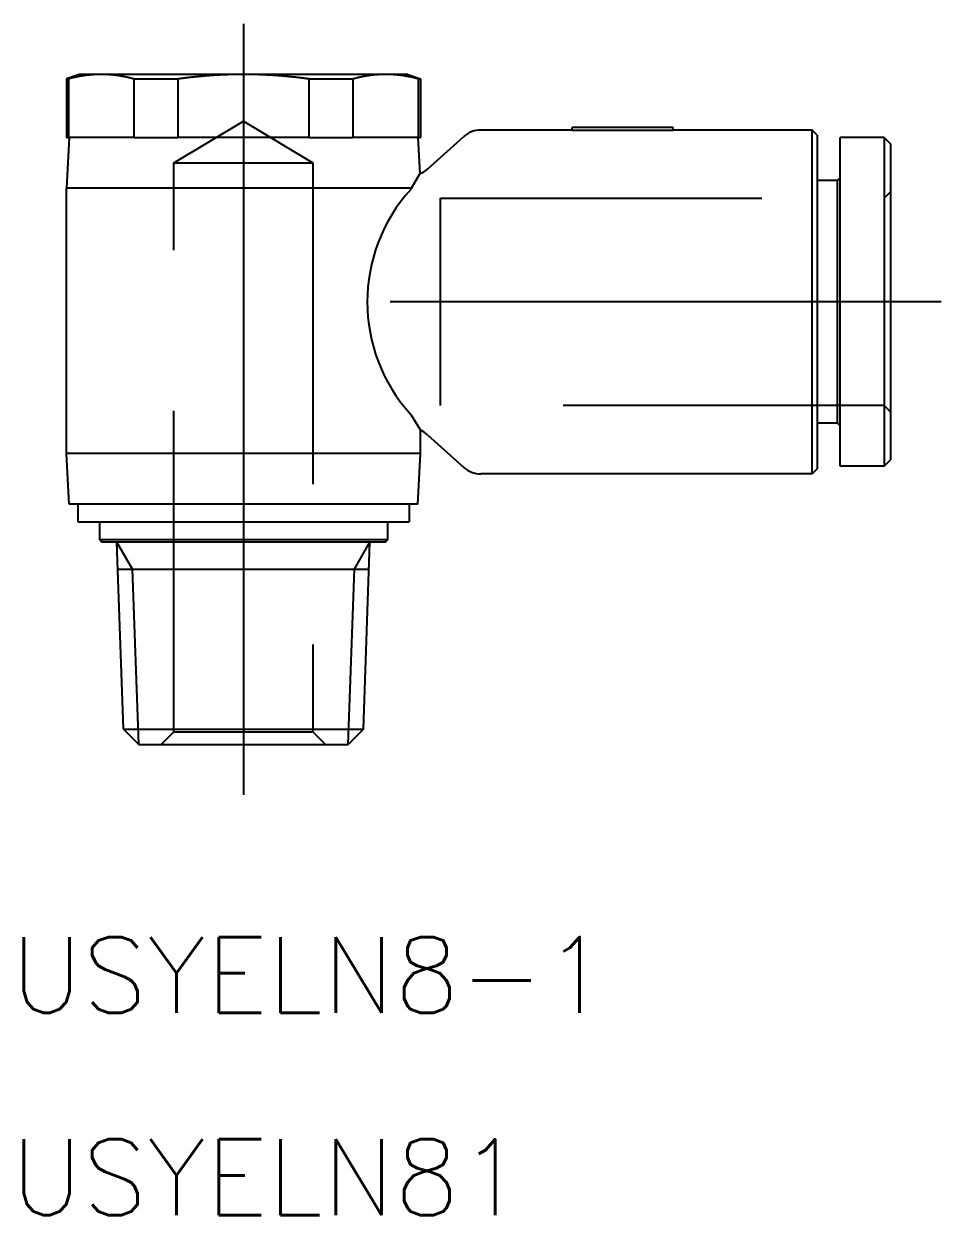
# Model space of a CAD drawing. Extents: x -34.3 to 30.5, y -36.1 to 11.
# Drawn here: x -34.29 to 2, y -36.12 to 11 of the extents above; entities that cross this region are included whole.
import ezdxf

# ---------------------------------------------------------------- set-up
doc = ezdxf.new("R2010")
doc.units = 0
doc.linetypes.add('CENTER', pattern=[50.8, 31.75, -6.35, 6.35, -6.35])
doc.linetypes.add('DASHED', pattern=[19.05, 12.7, -6.35])
doc.layers.get('0').update_dxf_attribs({"linetype": 'CONTINUOUS'})
doc.layers.add('CENTER', color=1, linetype='CENTER')
doc.styles.get("Standard").update_dxf_attribs({"font": 'txt.shx', "height": 3, "bigfont": 'bigfont.shx'})

msp = doc.modelspace()

# ---------------------------------------------------------------- linework, layer by layer
at = {"color": 7, "linetype": 'CONTINUOUS'}
for p, q in [((-32.1, 9), (-32.6, 8.818)), ((-31.229, 9), (-32.1, 9)), ((-25.6, 9), (-31.229, 9)), ((-19.971, 9), (-25.6, 9)), ((-19.1, 9), (-19.971, 9)), ((-19.1, 9), (-18.6, 8.818)), ((-32.6, 8.818), (-32.6, 6.5)), ((-32.6, 8.818), (-32.528, 8.818)), ((-32.528, 8.818), (-32.528, 6.5)), ((-29.93, 6.5), (-29.93, 8.818)), ((-29.93, 8.818), (-28.198, 8.818)), ((-28.198, 8.818), (-28.198, 6.5)), ((-23.002, 6.5), (-23.002, 8.818)), ((-23.002, 8.818), (-21.27, 8.818)), ((-21.27, 8.818), (-21.27, 6.5)), ((-18.672, 6.5), (-18.672, 8.818)), ((-18.672, 8.818), (-18.6, 8.818)), ((-18.6, 8.818), (-18.6, 6.5)), ((-12.6, 6.8), (-16.216, 6.8)), ((-8.6, 6.9), (-12.6, 6.9)), ((-12.6, 6.782), (-12.6, 6.9)), ((-8.6, 6.782), (-12.6, 6.782)), ((-8.6, 6.782), (-8.6, 6.9)), ((-3.1, 6.8), (-8.6, 6.8)), ((-3.1, -6.8), (-3.1, 6.8)), ((-2.9, 6.6), (-3.1, 6.8)), ((-2.9, 6.6), (-2.9, -6.6)), ((-32.5, 6.5), (-32.6, 4.5)), ((-32.6, 6.5), (-32.528, 6.5)), ((-32.387, 6.5), (-32.528, 6.5)), ((-30.072, 6.5), (-32.387, 6.5)), ((-29.93, 6.5), (-30.072, 6.5)), ((-29.93, 6.5), (-28.198, 6.5)), ((-27.915, 6.5), (-28.198, 6.5)), ((-23.285, 6.5), (-27.915, 6.5)), ((-23.002, 6.5), (-23.285, 6.5)), ((-23.002, 6.5), (-21.27, 6.5)), ((-21.128, 6.5), (-21.27, 6.5)), ((-18.813, 6.5), (-21.128, 6.5)), ((-18.672, 6.5), (-18.813, 6.5)), ((-18.7, 6.5), (-18.628, 5.065)), ((-18.672, 6.5), (-18.6, 6.5)), ((-18.315, 5.257), (-16.885, 6.543)), ((-2, -6.5), (-2, 6.5)), ((-0.25, 6.5), (-2, 6.5)), ((-0.25, 6.5), (-0.25, -6.5)), ((-0.25, 6.5), (0, 6.25)), ((0, 6.25), (0, -6.25)), ((-18.947, 4.499), (-18.626, 5.064)), ((-2.1, 4.8), (-2.9, 4.8)), ((-2.1, 4.8), (-2, 4.9)), ((-2.1, -4.8), (-2.1, 4.8)), ((-18.948, 4.5), (-32.6, 4.5)), ((-32.6, -6), (-32.6, 4.5)), ((-18.984, 4.447), (-18.948, 4.5)), ((-18.982, -4.446), (-18.598, -5.075)), ((-18.6, -6), (-18.6, -5.077)), ((-2.1, -4.8), (-2.9, -4.8)), ((-2.1, -4.8), (-2, -4.9)), ((-18.315, -5.257), (-16.885, -6.543)), ((-32.5, -8), (-32.6, -6)), ((-18.6, -6), (-32.6, -6)), ((-18.7, -8), (-18.6, -6)), ((-0.25, -6.5), (-2, -6.5)), ((-0.25, -6.5), (0, -6.25)), ((-3.1, -6.8), (-16.216, -6.8)), ((-2.9, -6.6), (-3.1, -6.8)), ((-18.7, -8), (-32.5, -8)), ((-32.15, -8), (-32.15, -8.7)), ((-19.05, -8), (-19.05, -8.7)), ((-32.15, -8.7), (-19.05, -8.7)), ((-31.3, -8.7), (-31.3, -9.4)), ((-19.9, -8.7), (-19.9, -9.4)), ((-31.3, -9.4), (-19.9, -9.4)), ((-31.2, -9.5), (-31.3, -9.4)), ((-20, -9.5), (-19.9, -9.4)), ((-20, -9.5), (-31.2, -9.5)), ((-30.346, -16.898), (-30.605, -9.5)), ((-20.854, -16.898), (-20.595, -9.5)), ((-30.567, -10.571), (-20.633, -10.571)), ((-30.346, -16.898), (-20.854, -16.898)), ((-30.346, -16.898), (-29.744, -17.5)), ((-20.854, -16.898), (-21.456, -17.5)), ((-29.744, -17.5), (-21.456, -17.5))]:
    msp.add_line(p, q, dxfattribs=at)
at = {"color": 3, "linetype": 'DASHED'}
for p, q in [((-28.35, 5.5), (-25.6, 7.152)), ((-25.6, 7.152), (-22.85, 5.5)), ((-28.35, -17), (-28.35, 5.5)), ((-28.35, 5.5), (-22.85, 5.5)), ((-22.85, 5.5), (-22.85, -17)), ((-0.25, 4.1), (0, 4.35)), ((-17.8, 4.1), (-0.25, 4.1)), ((-17.8, -4.1), (-17.8, 4.1)), ((-0.25, -4.1), (-17.8, -4.1)), ((0, -4.35), (-0.25, -4.1)), ((-28.85, -17.5), (-28.35, -17)), ((-28.35, -17), (-22.85, -17)), ((-22.85, -17), (-22.35, -17.5))]:
    msp.add_line(p, q, dxfattribs=at)
at = {"color": 3, "linetype": 'CONTINUOUS'}
for p, q in [((-29.986, -10.571), (-30.605, -9.5)), ((-21.214, -10.571), (-20.595, -9.5)), ((-29.744, -17.5), (-29.986, -10.571)), ((-21.456, -17.5), (-21.214, -10.571))]:
    msp.add_line(p, q, dxfattribs=at)
at = {"color": 7}
for points in [[(-31.229, 9, 0), (-31.243, 9, 0), (-31.256, 9, 0), (-31.269, 9, 0), (-31.283, 9, 0), (-31.296, 8.999, 0), (-31.31, 8.999, 0), (-31.323, 8.999, 0), (-31.336, 8.999, 0), (-31.35, 8.998, 0), (-31.363, 8.998, 0), (-31.377, 8.998, 0), (-31.39, 8.997, 0), (-31.403, 8.997, 0), (-31.417, 8.996, 0), (-31.43, 8.995, 0), (-31.443, 8.995, 0), (-31.457, 8.994, 0), (-31.47, 8.993, 0), (-31.483, 8.993, 0), (-31.497, 8.992, 0), (-31.51, 8.991, 0), (-31.524, 8.99, 0), (-31.537, 8.989, 0), (-31.55, 8.988, 0), (-31.564, 8.987, 0), (-31.577, 8.986, 0), (-31.591, 8.985, 0), (-31.604, 8.984, 0), (-31.617, 8.983, 0), (-31.631, 8.982, 0), (-31.644, 8.981, 0), (-31.658, 8.98, 0), (-31.671, 8.978, 0), (-31.684, 8.977, 0), (-31.698, 8.976, 0), (-31.711, 8.974, 0), (-31.725, 8.973, 0), (-31.738, 8.971, 0), (-31.752, 8.97, 0), (-31.765, 8.968, 0), (-31.779, 8.966, 0), (-31.792, 8.965, 0), (-31.806, 8.963, 0), (-31.819, 8.961, 0), (-31.833, 8.96, 0), (-31.846, 8.958, 0), (-31.86, 8.956, 0), (-31.873, 8.954, 0), (-31.887, 8.952, 0), (-31.9, 8.95, 0), (-31.914, 8.948, 0), (-31.928, 8.946, 0), (-31.941, 8.944, 0), (-31.955, 8.942, 0), (-31.968, 8.94, 0), (-31.982, 8.937, 0), (-31.996, 8.935, 0), (-32.009, 8.933, 0), (-32.023, 8.93, 0), (-32.037, 8.928, 0), (-32.05, 8.926, 0), (-32.064, 8.923, 0), (-32.078, 8.921, 0), (-32.092, 8.918, 0), (-32.105, 8.915, 0), (-32.119, 8.913, 0), (-32.133, 8.91, 0), (-32.147, 8.907, 0), (-32.161, 8.905, 0), (-32.175, 8.902, 0), (-32.188, 8.899, 0), (-32.202, 8.896, 0), (-32.216, 8.893, 0), (-32.23, 8.89, 0), (-32.244, 8.887, 0), (-32.258, 8.884, 0), (-32.272, 8.881, 0), (-32.286, 8.878, 0), (-32.3, 8.875, 0), (-32.314, 8.872, 0), (-32.328, 8.868, 0), (-32.343, 8.865, 0), (-32.357, 8.862, 0), (-32.371, 8.858, 0), (-32.385, 8.855, 0), (-32.399, 8.851, 0), (-32.413, 8.848, 0), (-32.428, 8.844, 0), (-32.442, 8.841, 0), (-32.456, 8.837, 0), (-32.471, 8.833, 0), (-32.485, 8.83, 0), (-32.499, 8.826, 0), (-32.514, 8.822, 0), (-32.528, 8.818, 0)], [(-29.93, 8.818, 0), (-29.945, 8.822, 0), (-29.959, 8.826, 0), (-29.973, 8.83, 0), (-29.988, 8.833, 0), (-30.002, 8.837, 0), (-30.016, 8.841, 0), (-30.031, 8.844, 0), (-30.045, 8.848, 0), (-30.059, 8.851, 0), (-30.073, 8.855, 0), (-30.087, 8.858, 0), (-30.102, 8.862, 0), (-30.116, 8.865, 0), (-30.13, 8.868, 0), (-30.144, 8.872, 0), (-30.158, 8.875, 0), (-30.172, 8.878, 0), (-30.186, 8.881, 0), (-30.2, 8.884, 0), (-30.214, 8.887, 0), (-30.228, 8.89, 0), (-30.242, 8.893, 0), (-30.256, 8.896, 0), (-30.27, 8.899, 0), (-30.284, 8.902, 0), (-30.297, 8.905, 0), (-30.311, 8.907, 0), (-30.325, 8.91, 0), (-30.339, 8.913, 0), (-30.353, 8.915, 0), (-30.367, 8.918, 0), (-30.38, 8.921, 0), (-30.394, 8.923, 0), (-30.408, 8.926, 0), (-30.422, 8.928, 0), (-30.435, 8.93, 0), (-30.449, 8.933, 0), (-30.463, 8.935, 0), (-30.476, 8.937, 0), (-30.49, 8.94, 0), (-30.503, 8.942, 0), (-30.517, 8.944, 0), (-30.531, 8.946, 0), (-30.544, 8.948, 0), (-30.558, 8.95, 0), (-30.572, 8.952, 0), (-30.585, 8.954, 0), (-30.599, 8.956, 0), (-30.612, 8.958, 0), (-30.626, 8.96, 0), (-30.639, 8.961, 0), (-30.653, 8.963, 0), (-30.666, 8.965, 0), (-30.68, 8.966, 0), (-30.693, 8.968, 0), (-30.707, 8.97, 0), (-30.72, 8.971, 0), (-30.733, 8.973, 0), (-30.747, 8.974, 0), (-30.76, 8.976, 0), (-30.774, 8.977, 0), (-30.787, 8.978, 0), (-30.801, 8.98, 0), (-30.814, 8.981, 0), (-30.828, 8.982, 0), (-30.841, 8.983, 0), (-30.854, 8.984, 0), (-30.868, 8.985, 0), (-30.881, 8.986, 0), (-30.895, 8.987, 0), (-30.908, 8.988, 0), (-30.921, 8.989, 0), (-30.935, 8.99, 0), (-30.948, 8.991, 0), (-30.961, 8.992, 0), (-30.975, 8.993, 0), (-30.988, 8.993, 0), (-31.002, 8.994, 0), (-31.015, 8.995, 0), (-31.028, 8.995, 0), (-31.042, 8.996, 0), (-31.055, 8.997, 0), (-31.068, 8.997, 0), (-31.082, 8.998, 0), (-31.095, 8.998, 0), (-31.109, 8.998, 0), (-31.122, 8.999, 0), (-31.135, 8.999, 0), (-31.149, 8.999, 0), (-31.162, 8.999, 0), (-31.175, 9, 0), (-31.189, 9, 0), (-31.202, 9, 0), (-31.216, 9, 0), (-31.229, 9, 0)], [(-25.6, 9, 0), (-25.627, 9, 0), (-25.654, 9, 0), (-25.68, 9, 0), (-25.707, 9, 0), (-25.734, 8.999, 0), (-25.761, 8.999, 0), (-25.788, 8.999, 0), (-25.814, 8.999, 0), (-25.841, 8.998, 0), (-25.868, 8.998, 0), (-25.895, 8.998, 0), (-25.922, 8.997, 0), (-25.948, 8.997, 0), (-25.975, 8.996, 0), (-26.002, 8.995, 0), (-26.029, 8.995, 0), (-26.055, 8.994, 0), (-26.082, 8.993, 0), (-26.109, 8.993, 0), (-26.136, 8.992, 0), (-26.162, 8.991, 0), (-26.189, 8.99, 0), (-26.216, 8.989, 0), (-26.243, 8.988, 0), (-26.269, 8.987, 0), (-26.296, 8.986, 0), (-26.323, 8.985, 0), (-26.35, 8.984, 0), (-26.377, 8.983, 0), (-26.403, 8.982, 0), (-26.43, 8.981, 0), (-26.457, 8.98, 0), (-26.484, 8.978, 0), (-26.511, 8.977, 0), (-26.538, 8.976, 0), (-26.564, 8.974, 0), (-26.591, 8.973, 0), (-26.618, 8.971, 0), (-26.645, 8.97, 0), (-26.672, 8.968, 0), (-26.699, 8.966, 0), (-26.726, 8.965, 0), (-26.753, 8.963, 0), (-26.78, 8.961, 0), (-26.807, 8.96, 0), (-26.834, 8.958, 0), (-26.861, 8.956, 0), (-26.888, 8.954, 0), (-26.915, 8.952, 0), (-26.942, 8.95, 0), (-26.97, 8.948, 0), (-26.997, 8.946, 0), (-27.024, 8.944, 0), (-27.051, 8.942, 0), (-27.079, 8.94, 0), (-27.106, 8.937, 0), (-27.133, 8.935, 0), (-27.16, 8.933, 0), (-27.188, 8.93, 0), (-27.215, 8.928, 0), (-27.243, 8.926, 0), (-27.27, 8.923, 0), (-27.298, 8.921, 0), (-27.325, 8.918, 0), (-27.353, 8.915, 0), (-27.38, 8.913, 0), (-27.408, 8.91, 0), (-27.436, 8.907, 0), (-27.463, 8.905, 0), (-27.491, 8.902, 0), (-27.519, 8.899, 0), (-27.547, 8.896, 0), (-27.574, 8.893, 0), (-27.602, 8.89, 0), (-27.63, 8.887, 0), (-27.658, 8.884, 0), (-27.686, 8.881, 0), (-27.714, 8.878, 0), (-27.742, 8.875, 0), (-27.77, 8.872, 0), (-27.799, 8.868, 0), (-27.827, 8.865, 0), (-27.855, 8.862, 0), (-27.883, 8.858, 0), (-27.912, 8.855, 0), (-27.94, 8.851, 0), (-27.969, 8.848, 0), (-27.997, 8.844, 0), (-28.026, 8.841, 0), (-28.054, 8.837, 0), (-28.083, 8.833, 0), (-28.112, 8.83, 0), (-28.14, 8.826, 0), (-28.169, 8.822, 0), (-28.198, 8.818, 0)], [(-23.002, 8.818, 0), (-23.031, 8.822, 0), (-23.06, 8.826, 0), (-23.088, 8.83, 0), (-23.117, 8.833, 0), (-23.146, 8.837, 0), (-23.174, 8.841, 0), (-23.203, 8.844, 0), (-23.231, 8.848, 0), (-23.26, 8.851, 0), (-23.288, 8.855, 0), (-23.317, 8.858, 0), (-23.345, 8.862, 0), (-23.373, 8.865, 0), (-23.401, 8.868, 0), (-23.43, 8.872, 0), (-23.458, 8.875, 0), (-23.486, 8.878, 0), (-23.514, 8.881, 0), (-23.542, 8.884, 0), (-23.57, 8.887, 0), (-23.598, 8.89, 0), (-23.626, 8.893, 0), (-23.654, 8.896, 0), (-23.681, 8.899, 0), (-23.709, 8.902, 0), (-23.737, 8.905, 0), (-23.764, 8.907, 0), (-23.792, 8.91, 0), (-23.82, 8.913, 0), (-23.847, 8.915, 0), (-23.875, 8.918, 0), (-23.902, 8.921, 0), (-23.93, 8.923, 0), (-23.957, 8.926, 0), (-23.985, 8.928, 0), (-24.012, 8.93, 0), (-24.04, 8.933, 0), (-24.067, 8.935, 0), (-24.094, 8.937, 0), (-24.121, 8.94, 0), (-24.149, 8.942, 0), (-24.176, 8.944, 0), (-24.203, 8.946, 0), (-24.23, 8.948, 0), (-24.258, 8.95, 0), (-24.285, 8.952, 0), (-24.312, 8.954, 0), (-24.339, 8.956, 0), (-24.366, 8.958, 0), (-24.393, 8.96, 0), (-24.42, 8.961, 0), (-24.447, 8.963, 0), (-24.474, 8.965, 0), (-24.501, 8.966, 0), (-24.528, 8.968, 0), (-24.555, 8.97, 0), (-24.582, 8.971, 0), (-24.609, 8.973, 0), (-24.636, 8.974, 0), (-24.662, 8.976, 0), (-24.689, 8.977, 0), (-24.716, 8.978, 0), (-24.743, 8.98, 0), (-24.77, 8.981, 0), (-24.797, 8.982, 0), (-24.823, 8.983, 0), (-24.85, 8.984, 0), (-24.877, 8.985, 0), (-24.904, 8.986, 0), (-24.931, 8.987, 0), (-24.957, 8.988, 0), (-24.984, 8.989, 0), (-25.011, 8.99, 0), (-25.038, 8.991, 0), (-25.064, 8.992, 0), (-25.091, 8.993, 0), (-25.118, 8.993, 0), (-25.145, 8.994, 0), (-25.172, 8.995, 0), (-25.198, 8.995, 0), (-25.225, 8.996, 0), (-25.252, 8.997, 0), (-25.279, 8.997, 0), (-25.305, 8.998, 0), (-25.332, 8.998, 0), (-25.359, 8.998, 0), (-25.386, 8.999, 0), (-25.412, 8.999, 0), (-25.439, 8.999, 0), (-25.466, 8.999, 0), (-25.493, 9, 0), (-25.52, 9, 0), (-25.546, 9, 0), (-25.573, 9, 0), (-25.6, 9, 0)], [(-19.971, 9, 0), (-19.984, 9, 0), (-19.998, 9, 0), (-20.011, 9, 0), (-20.024, 9, 0), (-20.038, 8.999, 0), (-20.051, 8.999, 0), (-20.065, 8.999, 0), (-20.078, 8.999, 0), (-20.091, 8.998, 0), (-20.105, 8.998, 0), (-20.118, 8.998, 0), (-20.132, 8.997, 0), (-20.145, 8.997, 0), (-20.158, 8.996, 0), (-20.172, 8.995, 0), (-20.185, 8.995, 0), (-20.198, 8.994, 0), (-20.212, 8.993, 0), (-20.225, 8.993, 0), (-20.239, 8.992, 0), (-20.252, 8.991, 0), (-20.265, 8.99, 0), (-20.279, 8.989, 0), (-20.292, 8.988, 0), (-20.305, 8.987, 0), (-20.319, 8.986, 0), (-20.332, 8.985, 0), (-20.346, 8.984, 0), (-20.359, 8.983, 0), (-20.372, 8.982, 0), (-20.386, 8.981, 0), (-20.399, 8.98, 0), (-20.413, 8.978, 0), (-20.426, 8.977, 0), (-20.44, 8.976, 0), (-20.453, 8.974, 0), (-20.466, 8.973, 0), (-20.48, 8.971, 0), (-20.493, 8.97, 0), (-20.507, 8.968, 0), (-20.52, 8.966, 0), (-20.534, 8.965, 0), (-20.547, 8.963, 0), (-20.561, 8.961, 0), (-20.574, 8.96, 0), (-20.588, 8.958, 0), (-20.601, 8.956, 0), (-20.615, 8.954, 0), (-20.628, 8.952, 0), (-20.642, 8.95, 0), (-20.656, 8.948, 0), (-20.669, 8.946, 0), (-20.683, 8.944, 0), (-20.697, 8.942, 0), (-20.71, 8.94, 0), (-20.724, 8.937, 0), (-20.737, 8.935, 0), (-20.751, 8.933, 0), (-20.765, 8.93, 0), (-20.779, 8.928, 0), (-20.792, 8.926, 0), (-20.806, 8.923, 0), (-20.82, 8.921, 0), (-20.833, 8.918, 0), (-20.847, 8.915, 0), (-20.861, 8.913, 0), (-20.875, 8.91, 0), (-20.889, 8.907, 0), (-20.902, 8.905, 0), (-20.916, 8.902, 0), (-20.93, 8.899, 0), (-20.944, 8.896, 0), (-20.958, 8.893, 0), (-20.972, 8.89, 0), (-20.986, 8.887, 0), (-21, 8.884, 0), (-21.014, 8.881, 0), (-21.028, 8.878, 0), (-21.042, 8.875, 0), (-21.056, 8.872, 0), (-21.07, 8.868, 0), (-21.084, 8.865, 0), (-21.098, 8.862, 0), (-21.113, 8.858, 0), (-21.127, 8.855, 0), (-21.141, 8.851, 0), (-21.155, 8.848, 0), (-21.169, 8.844, 0), (-21.184, 8.841, 0), (-21.198, 8.837, 0), (-21.212, 8.833, 0), (-21.227, 8.83, 0), (-21.241, 8.826, 0), (-21.255, 8.822, 0), (-21.27, 8.818, 0)], [(-18.672, 8.818, 0), (-18.686, 8.822, 0), (-18.701, 8.826, 0), (-18.715, 8.83, 0), (-18.729, 8.833, 0), (-18.744, 8.837, 0), (-18.758, 8.841, 0), (-18.772, 8.844, 0), (-18.787, 8.848, 0), (-18.801, 8.851, 0), (-18.815, 8.855, 0), (-18.829, 8.858, 0), (-18.843, 8.862, 0), (-18.857, 8.865, 0), (-18.872, 8.868, 0), (-18.886, 8.872, 0), (-18.9, 8.875, 0), (-18.914, 8.878, 0), (-18.928, 8.881, 0), (-18.942, 8.884, 0), (-18.956, 8.887, 0), (-18.97, 8.89, 0), (-18.984, 8.893, 0), (-18.998, 8.896, 0), (-19.012, 8.899, 0), (-19.025, 8.902, 0), (-19.039, 8.905, 0), (-19.053, 8.907, 0), (-19.067, 8.91, 0), (-19.081, 8.913, 0), (-19.095, 8.915, 0), (-19.108, 8.918, 0), (-19.122, 8.921, 0), (-19.136, 8.923, 0), (-19.149, 8.926, 0), (-19.163, 8.928, 0), (-19.177, 8.93, 0), (-19.191, 8.933, 0), (-19.204, 8.935, 0), (-19.218, 8.937, 0), (-19.232, 8.94, 0), (-19.245, 8.942, 0), (-19.259, 8.944, 0), (-19.272, 8.946, 0), (-19.286, 8.948, 0), (-19.3, 8.95, 0), (-19.313, 8.952, 0), (-19.327, 8.954, 0), (-19.34, 8.956, 0), (-19.354, 8.958, 0), (-19.367, 8.96, 0), (-19.381, 8.961, 0), (-19.394, 8.963, 0), (-19.408, 8.965, 0), (-19.421, 8.966, 0), (-19.435, 8.968, 0), (-19.448, 8.97, 0), (-19.462, 8.971, 0), (-19.475, 8.973, 0), (-19.489, 8.974, 0), (-19.502, 8.976, 0), (-19.515, 8.977, 0), (-19.529, 8.978, 0), (-19.542, 8.98, 0), (-19.556, 8.981, 0), (-19.569, 8.982, 0), (-19.583, 8.983, 0), (-19.596, 8.984, 0), (-19.609, 8.985, 0), (-19.623, 8.986, 0), (-19.636, 8.987, 0), (-19.65, 8.988, 0), (-19.663, 8.989, 0), (-19.676, 8.99, 0), (-19.69, 8.991, 0), (-19.703, 8.992, 0), (-19.716, 8.993, 0), (-19.73, 8.993, 0), (-19.743, 8.994, 0), (-19.757, 8.995, 0), (-19.77, 8.995, 0), (-19.783, 8.996, 0), (-19.797, 8.997, 0), (-19.81, 8.997, 0), (-19.823, 8.998, 0), (-19.837, 8.998, 0), (-19.85, 8.998, 0), (-19.864, 8.999, 0), (-19.877, 8.999, 0), (-19.89, 8.999, 0), (-19.904, 8.999, 0), (-19.917, 9, 0), (-19.931, 9, 0), (-19.944, 9, 0), (-19.957, 9, 0), (-19.971, 9, 0)]]:
    msp.add_polyline3d(points, dxfattribs=at)
at = {"color": 7, "linetype": 'CONTINUOUS'}
for centre, radius, start, end in [((-16.216, 5.8), 1, 90, 131.9872), ((-18.984, 6), 1, 290.8223, 311.9872), ((-14.085, 0), 6.616, 137.7693, 222.2307), ((-18.984, -6), 1, 48.0128, 67.4347), ((-16.216, -5.8), 1, 228.0128, 270)]:
    msp.add_arc(centre, radius, start, end, dxfattribs=at)
at = {"layer": 'CENTER', "color": 1, "linetype": 'CENTER'}
for p, q in [((-25.6, 11), (-25.6, -19.5)), ((2, 0), (-19.8, 0))]:
    msp.add_line(p, q, dxfattribs=at)

# ---------------------------------------------------------------- texts
at = {"color": 7, "linetype": 'CONTINUOUS'}
for s, p in [('USYELN8-1', (-34.803, -28.118)), ('USYELN81', (-34.803, -36.118))]:
    msp.add_text(s, height=3, dxfattribs=at).set_placement(p)

doc.saveas('drawing.dxf')
